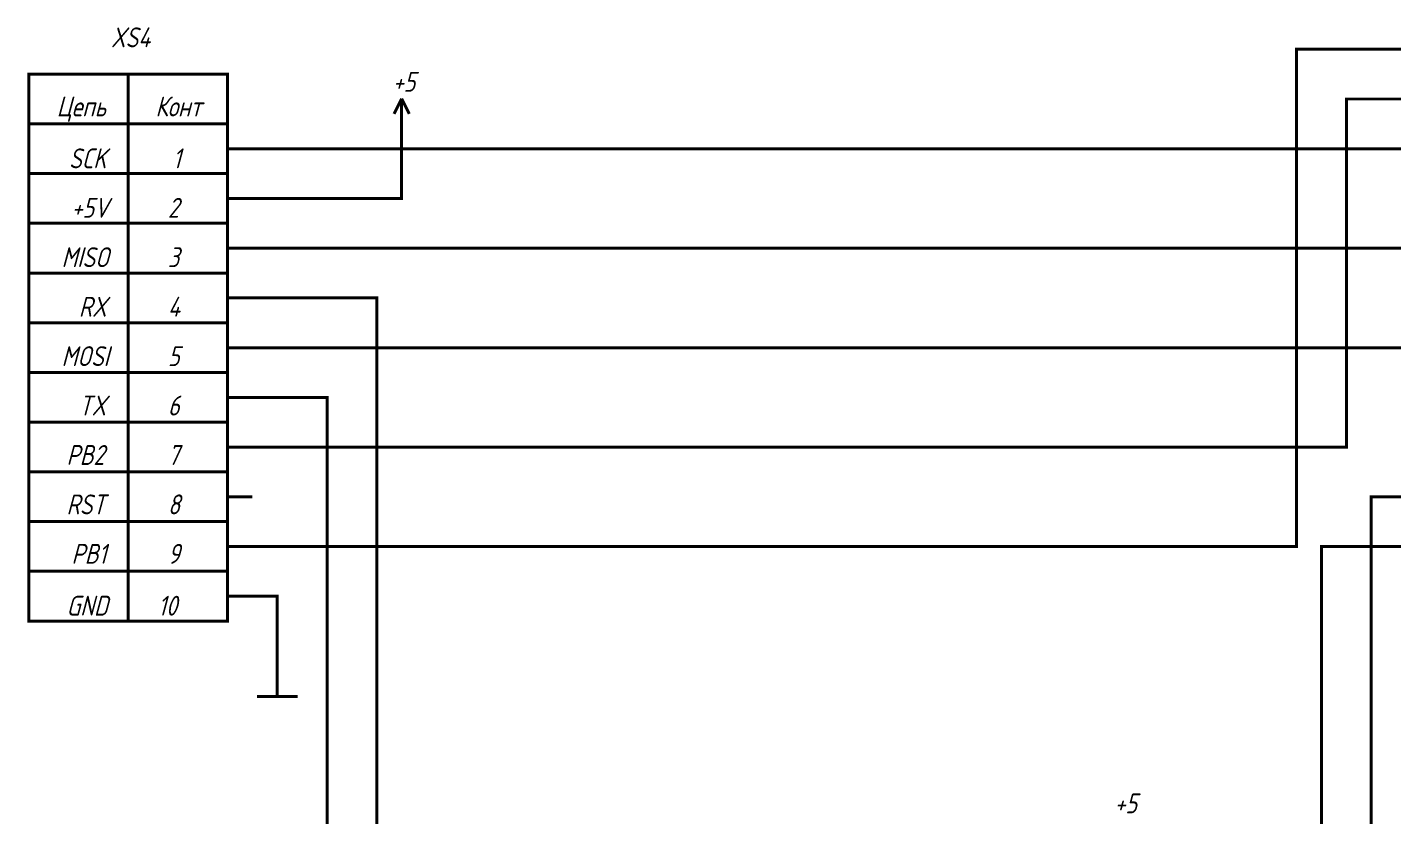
# Paper-space layout 'Layout1' of a CAD drawing. Extents: x -1 to 840, y -1 to 593.
# Drawn here: x 130.7 to 268, y 288.9 to 368.2 of the extents above; entities that cross this region are included whole.
import ezdxf

# ---------------------------------------------------------------- set-up
doc = ezdxf.new("R2010")
doc.units = 0
doc.header["$MEASUREMENT"] = 0
doc.layers.add('Sheet', color=255, linetype='CONTINUOUS')
doc.styles.add('GOST type A0', font='', dxfattribs={"oblique": 15, "height": 3.5})
doc.styles.get('GOST type A0').set_extended_font_data('GOST type A')

psp = doc.layouts.get("Layout1")

# ---------------------------------------------------------------- linework, layer by layer
at = {"layer": 'Sheet', "color": 7, "const_width": 0.3}
for points in [[(153.36, 316), (258.33, 316), (258.33, 366), (308.32, 366), (308.32, 366)], [(140.88, 363.5), (140.88, 308.5)], [(153.36, 325.99), (263.33, 325.99), (263.33, 361), (308.32, 361), (308.32, 361)], [(168.36, 361.03), (167.6, 359.51)], [(168.36, 361.03), (169.13, 359.51)], [(168.36, 358.5), (168.36, 361.03)], [(150.86, 358.5), (130.88, 358.5)], [(153.36, 351), (168.36, 351), (168.36, 358.5)], [(150.86, 356), (153.36, 356)], [(358.3, 330.99), (358.3, 330.99), (368.29, 330.99), (368.29, 266), (275.83, 266), (275.83, 356), (153.36, 356)], [(308.32, 356), (308.32, 356), (288.32, 356), (288.32, 335.99), (153.36, 335.99)], [(150.86, 353.5), (130.88, 353.5)], [(150.86, 351), (153.36, 351)], [(150.86, 348.5), (130.88, 348.5)], [(150.86, 346), (153.36, 346)], [(153.36, 346), (270.83, 346), (270.83, 261), (378.29, 261), (378.29, 325.99), (358.3, 325.99), (358.3, 325.99)], [(150.86, 343.49), (130.88, 343.49)], [(150.86, 340.99), (153.36, 340.99)], [(153.36, 340.99), (165.86, 340.99), (165.86, 216), (193.35, 216), (193.35, 223.5), (195.85, 223.5)], [(150.86, 338.49), (130.88, 338.49)], [(150.86, 335.99), (153.36, 335.99)], [(150.86, 333.49), (130.88, 333.49)], [(150.86, 330.99), (153.36, 330.99)], [(153.36, 330.99), (160.86, 330.99), (160.86, 228.5), (195.85, 228.5)], [(150.86, 328.49), (130.88, 328.49)], [(150.86, 325.99), (153.36, 325.99)], [(150.86, 323.5), (130.88, 323.5)], [(150.86, 321), (153.36, 321)], [(308.32, 321), (308.32, 321), (265.83, 321), (265.83, 223.5), (230.85, 223.5)], [(150.86, 318.5), (130.88, 318.5)], [(150.86, 316), (153.36, 316)], [(230.85, 228.5), (260.83, 228.5), (260.83, 316), (308.32, 316), (308.32, 316)], [(150.86, 313.5), (130.88, 313.5)], [(150.86, 311), (153.36, 311)], [(153.36, 311), (155.86, 311), (155.86, 306)], [(155.86, 306), (155.86, 300.92)], [(153.83, 300.92), (157.9, 300.92)]]:
    psp.add_lwpolyline(points, dxfattribs=at)
psp.add_lwpolyline([(130.88, 363.5), (150.86, 363.5), (150.86, 308.5), (130.88, 308.5), (130.88, 363.5)], close=True, dxfattribs=at)

# ---------------------------------------------------------------- texts
at = {"layer": 'Sheet', "color": 7, "style": 'GOST type A0', "oblique": 15}
for s, p in [('XS4', (139.14, 366.2)), ('+5', (167.46, 361.73)), ('Цепь', (133.68, 359.25)), ('Конт', (143.61, 359.25)), ('SCK', (134.92, 354.03)), ('1', (145.35, 354.03)), ('+5V', (135.17, 349.06)), ('2', (144.86, 349.06)), ('MISO', (134.17, 344.09)), ('3', (144.86, 344.09)), ('RX', (135.91, 339.11)), ('4', (144.86, 339.11)), ('MOSI', (134.17, 334.14)), ('5', (144.86, 334.14)), ('TX', (135.91, 329.17)), ('6', (144.86, 329.17)), ('PB2', (134.67, 324.2)), ('7', (144.86, 324.2)), ('RST', (134.67, 319.23)), ('8', (144.86, 319.23)), ('PB1', (135.17, 314.26)), ('9', (144.86, 314.26)), ('GND', (134.67, 309.04)), ('10', (143.86, 309.04)), ('+5', (240.01, 289.16))]:
    psp.add_text(s, height=2, dxfattribs=at).set_placement(p)

doc.saveas('drawing.dxf')
